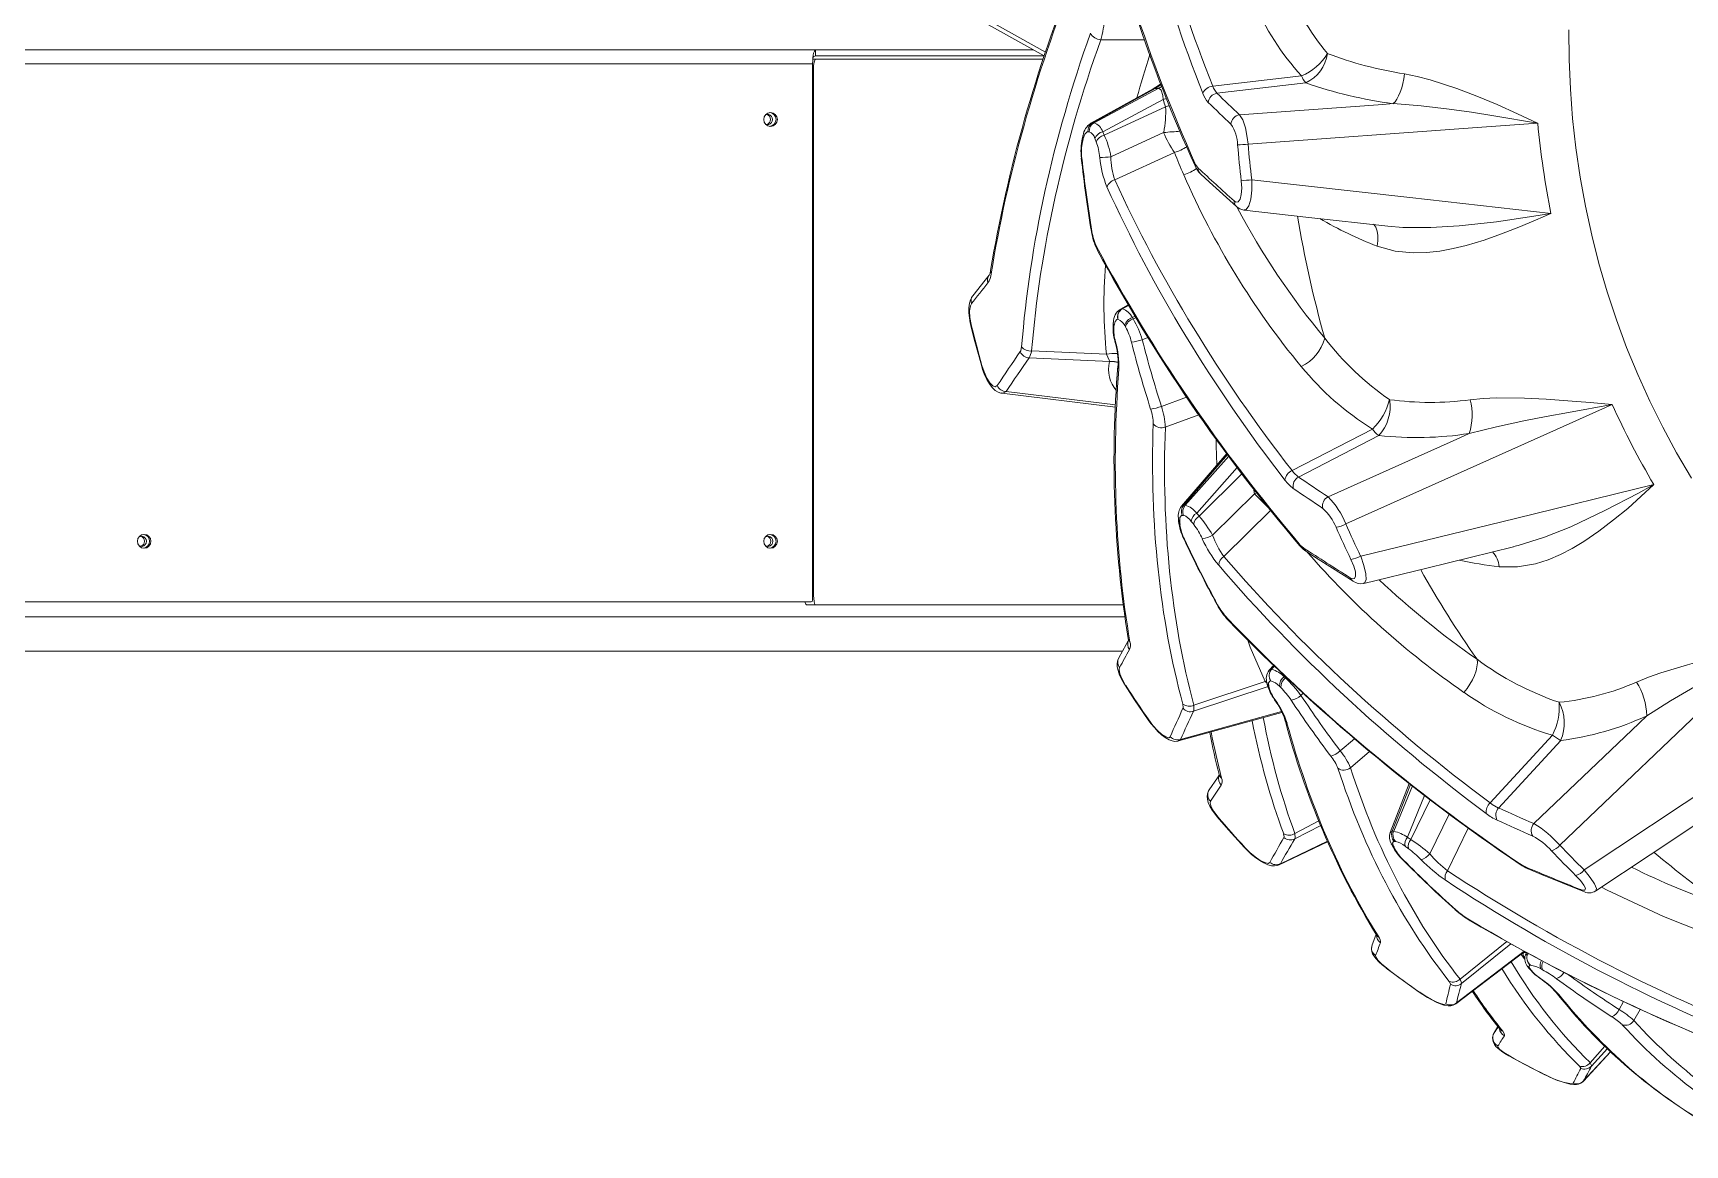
# Model space of a CAD drawing. Header units: millimetres. Extents: x 0 to 197, y 0 to 196.
# Drawn here: x 135.94 to 162.59, y 138.56 to 156.5 of the extents above; entities that cross this region are included whole.
import ezdxf

# ---------------------------------------------------------------- set-up
doc = ezdxf.new("R2010")
doc.units = ezdxf.units.MM

msp = doc.modelspace()

# ---------------------------------------------------------------- linework, layer by layer
at = {"color": 7, "linetype": 'Continuous', "lineweight": 15}
for p, q in [((150.701, 157), (152.257, 156.136)), ((96.267, 156.232), (148.567, 156.232)), ((148.567, 156.232), (148.567, 156.132)), ((148.567, 156.232), (152.078, 156.232)), ((96.13, 156.002), (148.518, 156.002)), ((148.518, 156.002), (148.518, 147.352)), ((148.523, 156.082), (148.566, 156.082)), ((148.536, 147.427), (148.536, 155.932)), ((152.24, 156.082), (148.566, 156.082)), ((148.567, 156.132), (152.258, 156.132)), ((154.974, 155.642), (156.407, 155.809)), ((156.474, 155.696), (155.042, 155.53)), ((154.015, 155.599), (153.008, 155.046)), ((154.045, 155.608), (153.037, 155.054)), ((153.059, 155.054), (154.096, 155.608)), ((154.172, 155.429), (153.2, 154.909)), ((154.096, 155.608), (154.045, 155.608)), ((153.222, 154.856), (154.214, 155.312)), ((152.982, 154.908), (152.96, 154.908)), ((153.037, 155.054), (153.059, 155.054)), ((154.182, 154.896), (153.331, 154.505)), ((154.356, 154.575), (153.394, 154.132)), ((153.611, 152.115), (153.487, 152.047)), ((153.515, 152.054), (153.518, 152.054)), ((153.445, 151.883), (153.442, 151.883)), ((152.053, 151.374), (153.258, 151.322)), ((153.312, 151.204), (152.013, 151.26)), ((153.311, 151.2), (153.312, 151.204)), ((151.574, 150.691), (153.406, 150.468)), ((156.254, 149.443), (157.549, 150.112)), ((157.651, 150.008), (156.358, 149.339)), ((155.2, 149.717), (154.469, 148.868)), ((155.648, 149.069), (154.972, 148.401)), ((154.503, 148.721), (154.481, 148.721)), ((154.506, 148.886), (154.528, 148.886)), ((96.154, 147.327), (148.494, 147.327)), ((148.566, 147.277), (148.419, 147.277)), ((153.526, 147.277), (148.566, 147.277)), ((81.816, 146.532), (153.519, 146.532)), ((154.668, 145.658), (155.818, 146.04)), ((155.953, 146.301), (155.885, 146.222)), ((155.91, 146.05), (155.907, 146.05)), ((155.921, 146.237), (155.924, 146.237)), ((154.423, 145.081), (156.091, 145.543)), ((159.45, 144.082), (160.453, 145.174)), ((160.587, 145.09), (159.585, 144)), ((158.142, 144.397), (157.835, 143.604)), ((156.043, 143.084), (156.826, 143.457)), ((157.871, 143.624), (157.893, 143.624)), ((157.922, 143.46), (157.9, 143.46)), ((158.895, 140.843), (159.996, 141.681)), ((160.032, 141.669), (160.006, 141.669)), ((160.033, 141.669), (160.018, 141.63)), ((160.052, 141.647), (160.055, 141.647)), ((160.102, 141.466), (160.099, 141.466)), ((159.575, 140.474), (159.512, 140.373)), ((160.953, 139.593), (161.393, 140.068))]:
    msp.add_line(p, q, dxfattribs=at)
at = {"color": 8, "linetype": 'Continuous', "lineweight": 15}
for p, q in [((150.8, 157.016), (152.278, 156.195)), ((153.874, 156.391), (153.17, 156.393)), ((148.536, 155.932), (148.518, 155.932)), ((154.172, 155.429), (154.229, 155.446)), ((154.214, 155.312), (154.274, 155.331)), ((153.614, 152.109), (153.515, 152.054)), ((153.518, 152.054), (153.616, 152.106)), ((153.719, 151.934), (153.677, 151.912)), ((153.691, 151.89), (153.734, 151.909)), ((153.926, 151.591), (153.838, 151.551)), ((151.641, 150.718), (153.408, 150.504)), ((154.146, 150.479), (154.55, 150.629)), ((154.749, 150.344), (154.209, 150.143)), ((155.21, 149.703), (154.506, 148.886)), ((154.528, 148.886), (155.232, 149.673)), ((155.37, 149.491), (154.715, 148.758)), ((154.754, 148.71), (155.445, 149.393)), ((155.648, 149.069), (155.682, 149.085)), ((155.909, 148.803), (155.154, 148.057)), ((148.518, 147.427), (148.536, 147.427)), ((75.183, 147.082), (153.558, 147.082)), ((155.818, 146.04), (155.841, 146.052)), ((155.852, 146.013), (155.818, 146.04)), ((155.965, 146.289), (155.921, 146.237)), ((155.924, 146.237), (155.968, 146.287)), ((156.136, 146.129), (156.127, 146.119)), ((156.147, 146.099), (156.157, 146.109)), ((155.866, 145.959), (154.663, 145.56)), ((156.432, 145.851), (156.397, 145.816)), ((154.456, 145.106), (156.084, 145.556)), ((154.456, 145.106), (154.421, 145.085)), ((157.031, 144.922), (157.261, 145.118)), ((157.505, 144.913), (157.195, 144.649)), ((158.163, 144.381), (157.871, 143.624)), ((157.893, 143.624), (158.195, 144.356)), ((158.392, 144.2), (158.116, 143.529)), ((158.169, 143.491), (158.483, 144.132)), ((156.716, 143.72), (156.296, 143.501)), ((156.297, 143.59), (156.686, 143.792)), ((158.789, 143.902), (158.476, 143.263)), ((159.097, 143.676), (158.761, 142.989)), ((156.066, 143.102), (156.824, 143.464)), ((156.066, 143.102), (156.039, 143.088)), ((158.963, 141.239), (159.718, 141.844)), ((159.784, 141.807), (158.986, 141.167)), ((158.906, 140.856), (159.998, 141.688)), ((159.995, 141.68), (160.006, 141.669)), ((160.056, 141.657), (160.052, 141.647)), ((160.055, 141.647), (160.059, 141.655)), ((160.055, 141.647), (160.088, 141.64)), ((158.906, 140.856), (158.891, 140.847)), ((161.529, 140.75), (161.602, 140.877)), ((161.871, 140.75), (161.768, 140.572)), ((160.956, 139.598), (161.393, 140.068)), ((161.061, 139.892), (161.302, 140.158)), ((161.341, 140.119), (161.082, 139.835)), ((160.329, 139.701), (160.32, 139.702)), ((160.956, 139.598), (160.951, 139.595))]:
    msp.add_line(p, q, dxfattribs=at)
at = {"color": 7, "linetype": 'Continuous', "lineweight": 15, "flags": 128}
for points in [[(160.721, 156.551), (160.725, 156.074), (160.744, 155.597), (160.78, 155.121), (160.833, 154.647), (160.902, 154.175), (160.987, 153.707), (161.088, 153.242), (161.205, 152.781), (161.338, 152.325), (161.487, 151.875), (161.651, 151.431), (161.83, 150.993), (162.024, 150.563), (162.234, 150.141), (162.457, 149.727), (162.695, 149.322)], [(148.518, 156.002), (148.521, 156.055), (148.525, 156.102), (148.529, 156.142), (148.534, 156.174), (148.547, 156.211), (148.567, 156.232)], [(148.525, 156.105), (148.538, 156.12), (148.567, 156.132)], [(154.072, 155.639), (154.057, 155.626), (154.015, 155.599)], [(154.073, 155.638), (154.074, 155.64), (154.136, 155.683)], [(154.974, 155.642), (154.988, 155.61), (155.042, 155.53)], [(157.885, 155.362), (157.915, 155.393), (157.945, 155.435), (157.973, 155.487), (157.999, 155.547), (158.022, 155.615), (158.041, 155.688), (158.057, 155.765), (158.068, 155.843)], [(158.068, 155.843), (158.274, 155.802), (158.483, 155.748), (158.91, 155.609), (159.235, 155.483), (159.561, 155.346), (159.889, 155.199), (160.215, 155.049), (160.217, 155.048)], [(154.172, 155.429), (154.168, 155.491), (154.143, 155.579), (154.108, 155.607), (154.096, 155.608)], [(147.73, 155.107), (147.738, 155.15), (147.762, 155.186), (147.798, 155.211), (147.84, 155.219), (147.882, 155.211), (147.917, 155.186), (147.941, 155.15), (147.95, 155.107), (147.941, 155.064), (147.917, 155.027), (147.882, 155.003), (147.84, 154.994), (147.798, 155.003), (147.762, 155.027), (147.738, 155.064), (147.73, 155.107)], [(155.408, 155.181), (157.718, 155.35), (157.885, 155.362)], [(155.408, 155.181), (155.458, 155.099), (155.501, 154.973), (155.532, 154.817), (155.544, 154.708)], [(160.217, 155.048), (160.214, 155.048), (159.507, 155.167), (159.148, 155.224), (158.786, 155.275), (158.337, 155.328), (157.885, 155.362)], [(152.881, 154.85), (152.877, 154.837), (152.868, 154.796)], [(152.96, 154.908), (152.946, 154.905), (152.911, 154.871), (152.886, 154.802)], [(160.217, 155.048), (159.238, 154.977), (155.544, 154.708)], [(154.687, 154.403), (154.698, 154.38), (154.739, 154.323)], [(154.778, 154.23), (154.922, 154.097), (155.358, 153.702)], [(155.319, 153.792), (155.347, 153.775), (155.385, 153.779), (155.415, 153.82), (155.435, 153.897), (155.442, 154.001), (155.434, 154.119)], [(155.603, 154.135), (158.151, 153.847), (160.431, 153.589)], [(155.479, 153.645), (156.526, 153.527), (157.801, 153.385)], [(160.431, 153.589), (160.428, 153.588), (160.18, 153.48), (159.91, 153.367), (159.634, 153.26), (159.351, 153.161), (159.064, 153.075), (158.851, 153.024), (158.639, 152.984), (158.423, 152.959), (158.209, 152.953), (157.915, 152.98), (157.629, 153.061)], [(151.368, 152.597), (151.301, 152.514), (151.102, 152.263)], [(151.39, 152.672), (151.39, 152.67), (151.381, 152.629), (151.373, 152.607), (151.368, 152.597), (151.369, 152.598)], [(151.103, 152.262), (151.087, 152.241), (151.065, 152.197), (151.049, 152.142), (151.04, 152.071), (151.04, 151.99), (151.048, 151.905), (151.063, 151.821), (151.069, 151.799)], [(151.083, 152.135), (151.065, 152.1), (151.052, 152.019), (151.057, 151.915), (151.078, 151.797)], [(151.068, 151.799), (151.137, 151.524), (151.241, 151.141)], [(153.37, 151.834), (153.369, 151.829), (153.367, 151.811)], [(153.442, 151.883), (153.428, 151.881), (153.398, 151.848), (153.382, 151.782)], [(151.869, 151.361), (151.877, 151.376), (151.891, 151.442)], [(152.053, 151.374), (152.026, 151.281), (152.013, 151.26)], [(151.241, 151.141), (151.262, 151.071), (151.294, 150.988), (151.33, 150.911), (151.371, 150.842), (151.418, 150.781), (151.465, 150.737), (151.511, 150.709), (151.558, 150.693), (151.574, 150.692)], [(151.25, 151.138), (151.285, 151.034), (151.329, 150.935), (151.376, 150.859), (151.424, 150.81), (151.466, 150.793), (151.498, 150.814)], [(153.312, 151.204), (153.305, 151.222), (153.258, 151.322)], [(159.126, 150.586), (159.335, 150.605), (159.551, 150.615), (160.002, 150.611), (160.351, 150.594), (160.703, 150.569), (161.061, 150.54), (161.416, 150.51), (161.419, 150.509)], [(161.419, 150.509), (160.518, 150.106), (157.121, 148.582)], [(161.419, 150.509), (161.416, 150.509), (160.711, 150.38), (160.353, 150.314), (159.994, 150.245), (159.552, 150.151), (159.112, 150.041)], [(156.834, 149.019), (158.958, 149.972), (159.112, 150.041)], [(156.254, 149.443), (156.278, 149.413), (156.358, 149.339)], [(157.361, 148.065), (159.857, 148.672), (162.088, 149.216)], [(162.088, 149.216), (162.086, 149.214), (161.887, 149.029), (161.668, 148.834), (161.441, 148.646), (161.204, 148.464), (160.959, 148.298), (160.774, 148.187), (160.583, 148.089), (160.386, 148.006), (160.183, 147.941), (159.893, 147.889), (159.594, 147.892)], [(154.481, 148.721), (154.468, 148.718), (154.445, 148.687), (154.441, 148.624)], [(154.419, 148.675), (154.42, 148.663), (154.423, 148.626)], [(137.626, 148.302), (137.634, 148.345), (137.658, 148.381), (137.693, 148.406), (137.735, 148.414), (137.777, 148.406), (137.813, 148.381), (137.837, 148.345), (137.845, 148.302), (137.837, 148.259), (137.813, 148.222), (137.777, 148.198), (137.735, 148.189), (137.693, 148.198), (137.658, 148.222), (137.634, 148.259), (137.626, 148.302)], [(147.73, 148.302), (147.738, 148.345), (147.762, 148.381), (147.798, 148.406), (147.84, 148.414), (147.882, 148.406), (147.917, 148.381), (147.941, 148.345), (147.95, 148.302), (147.941, 148.259), (147.917, 148.222), (147.882, 148.198), (147.84, 148.189), (147.798, 148.198), (147.762, 148.222), (147.738, 148.259), (147.73, 148.302)], [(156.368, 148.263), (156.387, 148.242), (156.445, 148.191)], [(157.409, 147.623), (158.428, 147.871), (159.826, 148.214)], [(156.49, 148.131), (156.676, 148.012), (157.237, 147.659)], [(157.192, 147.715), (157.225, 147.699), (157.262, 147.703), (157.279, 147.74), (157.275, 147.808), (157.249, 147.902), (157.204, 148.007)], [(148.536, 147.427), (148.538, 147.377), (148.543, 147.333), (148.55, 147.3), (148.559, 147.28), (148.566, 147.277)], [(153.612, 146.696), (153.579, 146.638), (153.457, 146.421)], [(153.611, 146.736), (153.611, 146.735), (153.614, 146.706), (153.614, 146.695), (153.614, 146.696)], [(164.007, 146.682), (163.288, 145.994), (160.573, 143.4)], [(161.809, 146.031), (162.003, 146.108), (162.205, 146.179), (162.634, 146.312), (162.971, 146.405), (163.312, 146.496), (163.659, 146.588), (164.005, 146.681), (164.007, 146.682)], [(164.007, 146.682), (164.005, 146.68), (163.38, 146.32), (163.063, 146.139), (162.747, 145.957), (162.358, 145.727), (161.976, 145.488)], [(153.458, 146.421), (153.453, 146.414), (153.438, 146.371), (153.432, 146.327), (153.434, 146.277), (153.446, 146.217), (153.472, 146.143), (153.504, 146.076), (153.545, 146.004), (153.56, 145.981)], [(159.025, 145.865), (159.077, 145.929), (159.124, 145.997), (159.165, 146.068), (159.198, 146.14), (159.222, 146.211), (159.237, 146.279), (159.243, 146.342), (159.239, 146.399)], [(153.471, 146.266), (153.464, 146.236), (153.476, 146.166), (153.512, 146.077), (153.569, 145.977)], [(155.907, 146.05), (155.894, 146.048), (155.874, 146.021), (155.879, 145.964)], [(153.56, 145.981), (153.713, 145.747), (153.934, 145.424)], [(155.849, 146.013), (155.851, 146.008), (155.854, 145.994)], [(154.494, 145.608), (154.498, 145.62), (154.492, 145.675)], [(154.668, 145.658), (154.67, 145.578), (154.663, 145.56)], [(160.964, 143.001), (163.123, 144.431), (165.052, 145.71)], [(153.934, 145.424), (153.977, 145.365), (154.033, 145.297), (154.09, 145.236), (154.149, 145.181), (154.207, 145.136), (154.27, 145.099), (154.319, 145.082), (154.365, 145.075), (154.413, 145.079), (154.421, 145.082)], [(153.943, 145.42), (154.009, 145.333), (154.084, 145.251), (154.155, 145.187), (154.217, 145.146), (154.264, 145.133), (154.29, 145.15)], [(160.156, 143.748), (161.853, 145.37), (161.976, 145.488)], [(155.079, 144.529), (155.049, 144.486), (154.917, 144.293)], [(154.919, 144.292), (154.907, 144.276), (154.89, 144.231), (154.884, 144.186), (154.888, 144.14), (154.901, 144.09), (154.928, 144.028), (154.964, 143.965), (155.011, 143.899), (155.047, 143.856)], [(154.938, 144.108), (154.932, 144.082), (154.947, 144.02), (154.991, 143.941), (155.059, 143.852)], [(159.45, 144.082), (159.483, 144.059), (159.585, 144)], [(161.156, 142.663), (162.032, 143.244), (163.364, 144.13)], [(155.046, 143.856), (155.227, 143.649), (155.484, 143.364)], [(156.122, 143.525), (156.126, 143.535), (156.118, 143.585)], [(156.297, 143.59), (156.302, 143.517), (156.296, 143.501)], [(157.853, 143.425), (157.858, 143.416), (157.872, 143.387)], [(157.9, 143.46), (157.888, 143.458), (157.874, 143.434), (157.889, 143.384)], [(155.485, 143.364), (155.536, 143.312), (155.601, 143.252), (155.667, 143.198), (155.733, 143.152), (155.797, 143.114), (155.863, 143.084), (155.922, 143.069), (155.97, 143.066), (156.017, 143.074), (156.041, 143.084)], [(155.497, 143.36), (155.574, 143.283), (155.66, 143.211), (155.741, 143.155), (155.813, 143.119), (155.867, 143.107), (155.896, 143.122)], [(159.922, 143.104), (159.947, 143.088), (160.02, 143.049)], [(160.06, 143.019), (160.28, 142.928), (160.944, 142.658)], [(160.906, 142.686), (160.944, 142.674), (160.979, 142.677), (160.986, 142.705), (160.962, 142.756), (160.908, 142.828), (160.833, 142.908)], [(157.61, 141.959), (157.606, 141.949), (157.546, 141.793)], [(157.54, 141.772), (157.538, 141.767), (157.535, 141.725), (157.541, 141.686), (157.554, 141.65), (157.574, 141.613), (157.608, 141.567), (157.655, 141.518), (157.707, 141.47), (157.77, 141.42), (157.774, 141.417)], [(157.602, 141.619), (157.604, 141.598), (157.635, 141.548), (157.697, 141.485), (157.782, 141.414)], [(159.946, 141.647), (159.951, 141.639), (159.966, 141.614)], [(159.966, 141.614), (160.001, 141.567), (160.008, 141.559)], [(160.006, 141.669), (159.992, 141.667), (159.975, 141.647), (159.991, 141.605)], [(157.773, 141.417), (157.993, 141.253), (158.304, 141.03)], [(160.057, 141.437), (160.06, 141.434), (160.067, 141.424)], [(160.099, 141.466), (160.087, 141.465), (160.075, 141.445), (160.095, 141.405)], [(158.304, 141.03), (158.363, 140.99), (158.436, 140.945), (158.508, 140.904), (158.577, 140.87), (158.642, 140.842), (158.703, 140.821), (158.771, 140.809), (158.814, 140.81), (158.855, 140.821), (158.893, 140.842)], [(158.313, 141.027), (158.403, 140.968), (158.501, 140.911), (158.589, 140.869), (158.662, 140.841), (158.714, 140.832), (158.734, 140.843)], [(158.811, 141.156), (158.811, 141.165), (158.789, 141.203)], [(158.963, 141.239), (158.988, 141.18), (158.986, 141.167)], [(159.504, 140.356), (159.497, 140.342), (159.487, 140.296), (159.49, 140.254), (159.501, 140.217), (159.519, 140.185), (159.542, 140.155), (159.578, 140.119), (159.63, 140.079), (159.687, 140.041), (159.752, 140.003)], [(159.604, 140.436), (159.605, 140.436), (159.61, 140.429), (159.609, 140.43)], [(159.653, 140.4), (159.676, 140.365), (159.683, 140.338), (159.679, 140.327)], [(159.574, 140.161), (159.574, 140.144), (159.606, 140.105), (159.671, 140.056), (159.762, 140)], [(159.752, 140.002), (159.987, 139.875), (160.319, 139.703)], [(160.32, 139.703), (160.383, 139.672), (160.461, 139.638), (160.538, 139.607), (160.611, 139.582), (160.679, 139.562), (160.74, 139.547), (160.801, 139.539), (160.84, 139.54), (160.876, 139.547), (160.913, 139.562), (160.949, 139.589), (160.952, 139.594)], [(160.329, 139.701), (160.425, 139.655), (160.531, 139.612), (160.626, 139.58), (160.707, 139.559), (160.764, 139.552), (160.789, 139.56)], [(160.911, 139.8), (160.912, 139.806), (160.891, 139.836)], [(161.061, 139.892), (161.085, 139.845), (161.082, 139.835)]]:
    msp.add_lwpolyline(points, dxfattribs=at)
at = {"color": 8, "linetype": 'Continuous', "lineweight": 15, "flags": 128}
for points in [[(154.045, 155.608), (154.024, 155.604), (154.016, 155.597)], [(153.01, 155.043), (153.016, 155.05), (153.037, 155.054)], [(152.863, 154.483), (152.856, 154.483), (152.855, 154.483)], [(155.603, 154.135), (155.603, 153.969), (155.587, 153.822), (155.556, 153.714), (155.515, 153.655), (155.48, 153.65)], [(157.801, 153.387), (158.042, 153.366), (158.492, 153.362), (158.948, 153.39), (159.552, 153.458), (160.155, 153.546), (160.39, 153.583), (160.424, 153.588), (160.428, 153.589), (160.431, 153.589)], [(153.026, 153.299), (153.019, 153.299), (153.017, 153.299)], [(157.629, 153.061), (157.639, 153.15), (157.637, 153.233), (157.625, 153.306), (157.603, 153.367), (157.571, 153.413), (157.566, 153.418)], [(153.489, 152.044), (153.495, 152.05), (153.515, 152.054)], [(151.078, 151.797), (151.071, 151.798), (151.068, 151.799)], [(153.397, 151.524), (153.399, 151.523), (153.406, 151.522)], [(151.25, 151.138), (151.243, 151.139), (151.241, 151.14)], [(153.311, 151.2), (153.389, 151.197), (153.448, 151.186)], [(153.312, 151.204), (153.39, 151.2), (153.448, 151.19)], [(151.641, 150.718), (151.587, 150.69), (151.574, 150.695)], [(155.648, 149.069), (155.639, 149.126), (155.635, 149.145)], [(159.826, 148.216), (159.9, 148.233), (160.328, 148.368), (160.751, 148.538), (161.301, 148.797), (161.843, 149.081), (162.052, 149.196), (162.082, 149.213), (162.086, 149.215), (162.088, 149.216)], [(154.473, 148.863), (154.487, 148.882), (154.506, 148.886)], [(154.519, 148.335), (154.512, 148.336), (154.51, 148.337)], [(157.361, 148.065), (157.414, 147.913), (157.444, 147.779), (157.447, 147.682), (157.424, 147.63), (157.408, 147.629)], [(155.053, 147.278), (155.046, 147.279), (155.043, 147.281)], [(155.211, 147.057), (155.217, 147.039), (155.225, 147.029)], [(155.818, 146.04), (155.577, 146.597), (155.539, 146.71)], [(155.89, 146.217), (155.902, 146.234), (155.921, 146.237)], [(153.569, 145.977), (153.562, 145.978), (153.56, 145.98)], [(155.972, 145.747), (155.975, 145.745), (155.982, 145.743)], [(153.943, 145.42), (153.936, 145.422), (153.934, 145.424)], [(155.059, 143.852), (155.05, 143.853), (155.046, 143.856)], [(157.841, 143.602), (157.853, 143.621), (157.871, 143.624)], [(155.497, 143.36), (155.488, 143.361), (155.485, 143.364)], [(158.052, 143.16), (158.044, 143.161), (158.043, 143.163)], [(159.922, 143.104), (159.93, 143.093), (159.935, 143.088)], [(160.964, 143.001), (161.063, 142.881), (161.132, 142.776), (161.164, 142.702), (161.156, 142.664), (161.155, 142.664)], [(163.179, 141.881), (162.246, 142.248), (161.337, 142.674), (161.247, 142.724)], [(158.894, 142.358), (158.886, 142.359), (158.885, 142.36)], [(159.116, 142.194), (159.126, 142.182), (159.129, 142.18)], [(160.024, 141.628), (160.034, 141.644), (160.052, 141.647)], [(157.782, 141.414), (157.774, 141.416), (157.773, 141.417)], [(160.252, 141.253), (160.253, 141.253), (160.261, 141.25)], [(158.313, 141.027), (158.305, 141.029), (158.304, 141.03)], [(159.762, 140), (159.753, 140.002), (159.752, 140.002)]]:
    msp.add_lwpolyline(points, dxfattribs=at)
at = {"color": 7, "linetype": 'Continuous', "lineweight": 15}
for centre, radius, start, end in [((175.997, 164.113), 23.434, 191.6318, 204.6002), ((174.13, 148.832), 23.062, 157.9874, 170.4159), ((160.163, 158.916), 4.323, 201.3563, 219.405), ((159.675, 158.779), 4.416, 203.5749, 222.2732), ((152.027, 156.739), 1.194, 343.1247, 0.5223), ((153.172, 156.58), 0.187, 204.8223, 269.3849), ((156.077, 156.607), 0.864, 292.5175, 329.7129), ((156.221, 156.248), 0.607, 294.6579, 352.7939), ((159.005, 161.916), 6.145, 249.1972, 261.2327), ((148.777, 155.963), 0.243, 150.5941, 187.2813), ((154.986, 155.455), 0.188, 93.7336, 156.97), ((156.758, 155.939), 0.374, 200.3194, 220.505), ((158.859, 162.617), 7.321, 250.9814, 262.3496), ((155.228, 155.677), 0.441, 199.6948, 222.2118), ((155.065, 155.367), 0.164, 98.0805, 175.2355), ((147.791, 155.107), 0.082, 246.2643, 113.7357), ((147.757, 155.107), 0.0828, 282.7425, 77.2575), ((147.816, 155.107), 0.113, 276.7734, 83.2266), ((152.594, 155.225), 1.622, 348.3169, 3.0838), ((155.431, 155.019), 0.164, 98.261, 176.2133), ((153.16, 154.809), 0.281, 122.6807, 171.7757), ((153.111, 154.922), 0.152, 119.4933, 185.1138), ((153.133, 154.922), 0.152, 119.4933, 185.1138), ((152.92, 154.763), 0.157, 14.1445, 66.9022), ((152.965, 154.821), 0.251, 20.5785, 68.0537), ((153.241, 154.732), 0.182, 103.1968, 157.4577), ((153.264, 154.678), 0.182, 103.2949, 157.6071), ((151.874, 154.244), 1.481, 10.1499, 24.4145), ((155.924, 155.627), 1.889, 202.7575, 213.8561), ((154.763, 154.683), 0.612, 1.2712, 34.4861), ((174.536, 156.398), 14.382, 185.3863, 191.2618), ((153.766, 154.601), 0.918, 167.7553, 187.3976), ((153.635, 154.588), 0.779, 168.12, 187.7103), ((152.164, 154.404), 0.992, 5.0009, 20.2314), ((155.281, 157.275), 2.58, 272.0902, 275.852), ((174.85, 156.401), 19.549, 185.0014, 186.7023), ((174.885, 156.401), 19.415, 185.0014, 186.7023), ((172.902, 156.625), 20.162, 186.0978, 189.4928), ((153.073, 156.7), 2.21, 272.0624, 276.7058), ((154.716, 154.623), 1.569, 184.8242, 202.658), ((154.471, 154.507), 1.14, 180.0988, 199.1637), ((154.989, 154.47), 0.319, 200.5061, 228.6073), ((153.44, 153.954), 0.184, 104.6096, 159.6084), ((166.461, 159.412), 13.036, 203.4928, 219.4979), ((155.34, 156.043), 1.926, 272.8006, 277.8396), ((155.5, 153.843), 0.199, 224.8989, 263.4412), ((153.961, 153.441), 0.954, 188.5267, 207.2252), ((153.899, 153.437), 0.885, 189.0044, 206.1901), ((153.171, 153.034), 0.0666, 169.1237, 207.4169), ((176.893, 165.787), 27, 208.2597, 220.5573), ((151.093, 152.646), 0.308, 325.5641, 354.6099), ((153.605, 151.843), 0.234, 119.734, 182.3388), ((153.59, 151.921), 0.153, 119.6985, 194.1041), ((153.594, 151.921), 0.153, 119.6985, 194.1041), ((153.413, 151.775), 0.298, 27.4753, 69.407), ((153.737, 151.731), 0.191, 108.3223, 164.7275), ((169.876, 156.362), 19.344, 193.6499, 195.6681), ((154.134, 151.742), 0.768, 174.8592, 196.4296), ((154.047, 151.711), 0.669, 175.9314, 196.4573), ((153.377, 151.702), 0.194, 24.2031, 69.4096), ((153.751, 151.709), 0.191, 108.3642, 164.7881), ((152.688, 151.275), 1.004, 13.9121, 28.8516), ((152.367, 151.115), 1.533, 16.4903, 30.3246), ((152.03, 151.547), 0.175, 217.287, 277.7401), ((152.27, 151.184), 1.177, 357.6037, 16.8187), ((152.04, 151.129), 1.421, 357.9706, 16.0545), ((153.586, 152.357), 0.844, 275.1696, 287.335), ((156.09, 151.764), 0.715, 295.8811, 345.0243), ((160.477, 154.426), 4.665, 217.6023, 235.3581), ((152.018, 151.421), 0.161, 202.0602, 268.3528), ((171.512, 149.609), 18.131, 175.1784, 189.1197), ((160.083, 154.149), 4.766, 219.4475, 237.8825), ((151.645, 150.878), 0.161, 203.7314, 268.6339), ((156.882, 150.818), 0.971, 313.3964, 346.2821), ((157.163, 150.47), 0.672, 316.5443, 10.0969), ((158.482, 155.477), 4.934, 262.3453, 277.4941), ((158.189, 150.337), 0.97, 342.252, 14.8995), ((153.882, 151.158), 0.728, 277.1527, 291.2207), ((153.308, 150.195), 0.707, 0.1383, 19.8231), ((153.152, 150.117), 1.057, 1.4201, 20.0136), ((174.044, 156.227), 13.859, 204.3636, 210.3858), ((154.15, 150.309), 0.176, 219.4979, 289.5794), ((158.018, 150.468), 0.589, 217.1893, 231.4786), ((158.251, 155.72), 5.744, 264.0062, 278.6215), ((156.33, 149.264), 0.194, 113.0987, 172.2105), ((156.666, 149.681), 0.658, 216.4824, 233.2868), ((156.436, 149.191), 0.167, 117.8059, 192.743), ((156.913, 148.872), 0.168, 117.9838, 193.7251), ((155.93, 148.113), 1.28, 21.5014, 45.0587), ((154.667, 148.714), 0.25, 142.4444, 189.0432), ((154.626, 148.783), 0.157, 139.3067, 203.4175), ((154.648, 148.783), 0.157, 139.3067, 203.4175), ((154.426, 148.493), 0.241, 33.0147, 71.2567), ((154.41, 148.512), 0.392, 38.9017, 72.3458), ((154.811, 148.601), 0.184, 121.4702, 172.8768), ((154.85, 148.552), 0.184, 121.5704, 173.038), ((153.362, 147.491), 1.849, 29.4778, 41.2004), ((156.222, 148.235), 0.797, 21.6156, 48.5072), ((154.514, 148.634), 0.0908, 185.2038, 220.9571), ((155.271, 148.72), 0.852, 186.3577, 206.7138), ((155.154, 148.662), 0.715, 187.0234, 207.2638), ((153.722, 147.854), 1.189, 24.2379, 37.3149), ((156.87, 149.059), 0.539, 279.9806, 297.8191), ((174.256, 156.219), 18.926, 203.9756, 205.7136), ((174.295, 156.22), 18.796, 203.9756, 205.7136), ((137.692, 148.302), 0.0819, 238.1272, 121.8728), ((137.658, 148.302), 0.0828, 282.7425, 77.2575), ((137.711, 148.302), 0.113, 276.7734, 83.2266), ((147.797, 148.302), 0.0819, 238.1272, 121.8728), ((147.762, 148.302), 0.0828, 282.7425, 77.2575), ((147.816, 148.302), 0.113, 276.7734, 83.2266), ((172.167, 156.588), 19.489, 205.0463, 208.5264), ((154.711, 148.872), 0.538, 280.1615, 299.0482), ((156.508, 149.106), 1.866, 204.1678, 219.5855), ((156.21, 148.835), 1.311, 199.3199, 216.393), ((156.719, 148.492), 0.427, 217.5369, 237.6824), ((155.255, 147.902), 0.185, 122.9101, 175.1975), ((157.111, 148.501), 0.502, 280.6978, 299.7994), ((157.36, 147.826), 0.208, 233.7481, 283.5292), ((148.462, 147.325), 0.0647, 178.3177, 228.0339), ((148.494, 147.351), 0.0247, 270.6987, 0.6821), ((156.054, 147.817), 1.144, 207.9703, 223.527), ((156.001, 147.789), 1.077, 208.3195, 222.8336), ((176.215, 167.337), 29.206, 224.0532, 236.1238), ((153.454, 146.63), 0.192, 337.326, 15.6869), ((162.112, 150.272), 4.823, 233.4317, 251.2555), ((156.061, 146.086), 0.223, 142.7826, 199.0452), ((156.04, 146.135), 0.157, 139.3049, 212.4123), ((156.043, 146.135), 0.157, 139.3049, 212.4123), ((155.828, 145.762), 0.3, 42.2363, 74.085), ((155.794, 145.782), 0.473, 45.3141, 74.0569), ((156.24, 145.966), 0.19, 126.6814, 180.6623), ((156.261, 145.947), 0.19, 126.7232, 180.728), ((154.779, 144.64), 2, 36.0302, 46.8597), ((169.065, 155.983), 18.445, 212.8501, 214.9333), ((156.556, 146.179), 0.726, 194.7669, 216.5032), ((156.489, 146.116), 0.629, 195.8208, 216.312), ((155.184, 145.042), 1.265, 33.3965, 45.5051), ((156.151, 146.113), 0.385, 283.3501, 309.6283), ((161.856, 149.895), 4.924, 234.9067, 253.449), ((160.173, 149.751), 4.064, 275.5024, 293.7466), ((160.956, 145.472), 1.02, 0.9011, 33.2423), ((154.593, 145.805), 0.164, 231.8448, 297.1534), ((154.614, 145.707), 0.155, 219.7533, 288.6463), ((155.029, 145.055), 1.169, 18.2922, 36.2781), ((154.859, 144.937), 1.383, 18.2796, 35.6811), ((159.543, 145.639), 1.022, 332.9748, 3.7451), ((159.941, 145.373), 0.705, 336.3603, 28.1626), ((168.61, 148.674), 12.887, 194.6188, 211.4102), ((160.016, 149.714), 4.659, 277.0393, 294.8838), ((154.406, 145.253), 0.155, 221.4505, 288.8606), ((165.777, 147.298), 11.049, 190.8415, 194.4523), ((161.054, 145.982), 1.007, 233.3559, 242.3524), ((156.785, 145.182), 0.358, 285.3561, 313.4901), ((156.347, 144.396), 0.691, 20.8152, 39.6313), ((156.224, 144.25), 1.05, 22.2959, 39.7687), ((154.977, 144.512), 0.104, 4.2533, 16.254), ((154.99, 144.429), 0.137, 333.4556, 22.0779), ((157.089, 144.776), 0.165, 234.2648, 309.8762), ((159.576, 143.939), 0.191, 131.3832, 188.86), ((160.005, 144.718), 1.017, 232.5951, 244.2638), ((159.704, 143.887), 0.164, 136.3577, 211.2503), ((168.596, 155.467), 17.837, 220.632, 222.748), ((160.275, 143.635), 0.164, 136.5148, 212.2709), ((159.139, 142.106), 1.932, 42.0598, 58.2247), ((156.204, 143.724), 0.163, 238.3998, 304.9963), ((156.226, 143.637), 0.152, 227.2982, 297.316), ((158.037, 143.534), 0.213, 161.2518, 210.6178), ((158.016, 143.566), 0.157, 158.0958, 222.2749), ((158.626, 143.783), 0.851, 207.6779, 226.7521), ((158.038, 143.566), 0.157, 158.0958, 222.2749), ((157.75, 142.978), 0.662, 56.4092, 77.5104), ((157.833, 143.086), 0.385, 50.8794, 76.529), ((158.247, 143.415), 0.174, 138.8516, 189.994), ((158.301, 143.377), 0.174, 138.95, 190.1752), ((156.699, 141.189), 2.731, 49.4094, 57.4442), ((159.593, 142.543), 1.142, 42.2146, 61.5982), ((160.348, 143.591), 0.295, 287.9768, 319.712), ((173.411, 155.603), 17.712, 223.5471, 225.3553), ((155.996, 143.237), 0.152, 229.0119, 297.4995), ((158.552, 143.698), 0.734, 208.6016, 227.082), ((171.089, 156.009), 18.309, 224.557, 228.1969), ((157.176, 142.045), 1.613, 44.0233, 53.7947), ((158.24, 143.453), 0.303, 288.4178, 321.257), ((160.094, 144.865), 2.445, 224.0418, 235.9591), ((159.739, 144.286), 1.625, 219.0168, 232.994), ((173.366, 155.597), 17.835, 223.5471, 225.3553), ((158.895, 142.877), 0.174, 140.26, 192.6056), ((160.29, 143.578), 0.605, 234.1107, 247.622), ((160.742, 143.177), 0.283, 288.7063, 321.6905), ((161.044, 142.832), 0.201, 240.0152, 303.1904), ((159.907, 143.493), 1.526, 227.9563, 239.3538), ((159.877, 143.457), 1.474, 228.1784, 238.9317), ((174.499, 168.306), 30.311, 239.532, 251.596), ((157.51, 141.89), 0.122, 24.3636, 33.6941), ((157.569, 141.843), 0.112, 352.0677, 42.3939), ((160.207, 141.568), 0.199, 162.2366, 221.1308), ((160.196, 141.588), 0.156, 157.8891, 231.5147), ((160.199, 141.588), 0.156, 157.8891, 231.5147), ((168.25, 155.203), 17.312, 232.7932, 234.9664), ((160.733, 141.955), 0.85, 218.6212, 235.594), ((160.01, 140.967), 0.508, 59.6227, 79.4863), ((160.646, 141.831), 0.697, 219.1126, 236.3908), ((159.424, 140.033), 1.475, 42.3249, 55.8614), ((159.321, 139.879), 1.662, 42.0695, 55.5792), ((159.394, 139.721), 1.896, 53.5578, 61.7065), ((158.851, 141.345), 0.154, 246.5556, 316.4703), ((158.891, 141.285), 0.152, 237.9988, 308.8514), ((165.729, 145.364), 7.861, 213.3253, 218.8209), ((167.347, 146.393), 8.688, 218.1635, 239.386), ((158.811, 140.974), 0.152, 239.7111, 308.9786), ((161.317, 140.846), 0.232, 293.7741, 335.6954), ((160.839, 139.574), 1.363, 47.0576, 59.6173), ((160.981, 139.902), 0.849, 45.2843, 59.5811), ((161.633, 140.651), 0.156, 249.3276, 329.8471), ((159.639, 140.295), 0.149, 148.4759, 244.0678), ((167.725, 154.377), 16.435, 241.0195, 243.2542), ((160.937, 139.982), 0.153, 252.793, 324.1559), ((160.972, 139.936), 0.149, 245.7656, 317.4999), ((160.846, 139.698), 0.149, 247.4899, 317.574)]:
    msp.add_arc(centre, radius, start, end, dxfattribs=at)
at = {"color": 8, "linetype": 'Continuous', "lineweight": 15}
for centre, radius, start, end in [((153.821, 156.021), 0.47, 298.4929, 312.907), ((153.874, 156.017), 0.466, 298.4619, 306.8279), ((152.954, 154.834), 0.0753, 168.1328, 205.145), ((155.458, 140.61), 14.343, 94.0338, 95.1011), ((152.941, 154.78), 0.0754, 167.7271, 205.2687), ((154.131, 155.33), 0.788, 286.5769, 302.6554), ((154.271, 154.97), 0.79, 287.2836, 304.1566), ((154.754, 154.385), 0.0697, 165.2911, 203.4799), ((154.862, 154.319), 0.123, 178.0631, 226.7947), ((155.44, 153.791), 0.121, 179.6089, 227.5005), ((166.262, 159.467), 12.333, 207.935, 219.76), ((173.725, 156.381), 17.611, 189.2639, 195.8217), ((160.127, 159.439), 6.85, 239.9978, 248.6102), ((161.119, 152.11), 7.9, 175.303, 185.7263), ((151.473, 152.516), 0.133, 141.1631, 199.3052), ((151.475, 152.659), 0.086, 171.3355, 209.3156), ((151.208, 152.181), 0.134, 142.5609, 200.2822), ((153.452, 151.804), 0.0848, 175.5727, 212.3248), ((153.454, 151.827), 0.0847, 175.4299, 212.2738), ((153.374, 150.659), 0.673, 84.7377, 99.8774), ((153.826, 151.072), 0.531, 166.0187, 220.0235), ((153.535, 151.128), 0.0892, 176.1759, 213.433), ((157.828, 151.071), 2.96, 222.5537, 228.462), ((154.51, 148.683), 0.0906, 185.2095, 220.845), ((156.421, 148.266), 0.0531, 183.3927, 219.8472), ((156.551, 148.224), 0.111, 197.6862, 236.8547), ((166.747, 157.03), 13.575, 220.9993, 235.3305), ((160.152, 153.205), 5.342, 257.0131, 264.0043), ((159.165, 147.849), 0.431, 5.7583, 41.347), ((157.296, 147.751), 0.11, 199.3415, 237.6198), ((166.987, 157.55), 13.579, 226.6032, 235.2064), ((173.002, 156.069), 16.821, 209.2707, 215.0905), ((153.744, 146.641), 0.142, 150.2375, 217.2695), ((153.711, 146.753), 0.102, 189.906, 224.9082), ((153.582, 146.354), 0.142, 151.5146, 218.2356), ((155.946, 146.038), 0.1, 194.4123, 227.6029), ((155.951, 146.018), 0.1, 194.104, 227.6601), ((156.24, 145.449), 0.104, 194.6663, 228.8955), ((155.216, 144.471), 0.147, 159.4079, 225.0778), ((155.185, 144.569), 0.111, 194.6493, 232.5877), ((155.038, 144.213), 0.145, 146.5841, 226.5195), ((157.948, 143.471), 0.105, 206.1742, 235.7594), ((157.966, 143.434), 0.105, 206.1326, 235.8758), ((172.234, 155.37), 15.777, 230.007, 235.1313), ((160.099, 143.112), 0.101, 218.8116, 247.2546), ((167.341, 154.415), 12.68, 243.7345, 251.005), ((160.981, 142.751), 0.0996, 220.616, 247.943), ((157.683, 141.741), 0.147, 159.422, 236.2974), ((157.708, 142.018), 0.114, 212.091, 240.2845), ((157.765, 141.949), 0.149, 182.1945, 234.9792), ((160.043, 141.708), 0.115, 212.2426, 242.9655), ((160.063, 141.676), 0.115, 212.3439, 243.0778), ((160.402, 141.461), 0.146, 147.9528, 202.4878), ((160.428, 141.447), 0.146, 147.995, 202.5678), ((160.147, 141.505), 0.112, 216.8414, 242.7697), ((160.157, 141.491), 0.112, 216.979, 242.8233), ((160.434, 141.467), 0.236, 291.4718, 330.0032), ((160.605, 141.097), 0.116, 218.1359, 244.2224), ((159.748, 140.461), 0.151, 188.1017, 242.7046), ((159.7, 140.513), 0.123, 218.8452, 247.4211)]:
    msp.add_arc(centre, radius, start, end, dxfattribs=at)
at = {"color": 7, "linetype": 'Continuous', "lineweight": 15}
for centre, major_axis, ratio, start_param, end_param in [((172.824, 156.51), (16.515, -14.07), 0.705227, 3.801751, 4.068466), ((172.804, 156.404), (16.605, -14.186), 0.707156, 3.80178, 4.068495), ((170.638, 156.404), (-14.451, 15.519), 0.685927, 0.836627, 1.111243), ((168.672, 156.404), (13.815, 15.841), 0.67965, 2.050146, 2.312961), ((170.839, 156.404), (16.004, 14.6), 0.701256, 2.220887, 2.49901), ((170.865, 156.296), (15.919, 14.481), 0.699297, 2.220883, 2.499007), ((173.31, 156.088), (18.401, -11.029), 0.732438, 3.86531, 3.872012), ((173.473, 156.404), (25.834, -15.218), 0.401411, 4.169788, 4.188896), ((173.472, 156.544), (25.747, -15.106), 0.39876, 4.171023, 4.190131), ((172.931, 156.498), (19.299, -11.567), 0.732438, 3.914516, 3.917466), ((167.505, 156.404), (10.503, 17.113), 0.647698, 2.036258, 2.039194), ((172.945, 156.404), (19.407, -11.665), 0.734255, 3.914681, 3.917631), ((173.169, 156.088), (18.401, -11.029), 0.732438, 3.914442, 3.935152), ((169.556, 156.404), (-1.214, 18.382), 0.911922, 1.615137, 1.680066), ((168.867, 156.404), (23.539, -16.278), 0.365775, 4.339097, 4.368163), ((172.79, 156.498), (19.299, -11.567), 0.732438, 3.957309, 4.224023), ((172.804, 156.404), (19.407, -11.665), 0.734255, 3.957473, 4.224188), ((170.638, 156.404), (17.503, -13.494), 0.71594, 4.147251, 4.421866), ((169.85, 156.404), (22.638, 16.613), 0.350913, 2.232014, 2.250757), ((171.869, 156.497), (19.125, -11.562), 0.73935, 4.080722, 4.082005), ((168.567, 156.404), (10.37, 17.112), 0.656089, 2.202934, 2.204226), ((171.882, 156.404), (19.232, -11.66), 0.741135, 4.080925, 4.082208), ((170.893, 156.404), (3.064, 18.176), 0.965677, 2.000798, 2.062232), ((170.933, 156.399), (3.081, 18.021), 0.965861, 2.003099, 2.064533), ((174.455, 156.404), (24.994, 15.643), 0.388728, 2.40395, 2.43499), ((174.464, 156.262), (24.912, 15.529), 0.38601, 2.402626, 2.433665), ((168.672, 156.404), (10.503, 17.113), 0.647698, 2.242531, 2.505346), ((170.839, 156.404), (12.82, 16.29), 0.669881, 2.399733, 2.677857), ((170.901, 156.299), (12.752, 16.159), 0.667734, 2.399568, 2.677692), ((173.428, 156.53), (29.548, -12.464), 0.451849, 4.297276, 4.316384), ((173.473, 156.404), (29.656, -12.555), 0.454257, 4.296439, 4.315547), ((172.903, 156.475), (21.558, -8.342), 0.753714, 4.052081, 4.055031), ((167.505, 156.404), (7.09, 17.885), 0.61841, 2.247373, 2.250309), ((172.945, 156.404), (21.682, -8.414), 0.755472, 4.052298, 4.055248), ((169.556, 156.404), (-2.274, 18.297), 0.91578, 1.911006, 1.975935), ((168.867, 156.404), (27.727, -14.069), 0.428531, 4.473361, 4.502427), ((172.804, 156.404), (21.682, -8.414), 0.755472, 4.09509, 4.361805), ((172.763, 156.475), (21.558, -8.342), 0.753714, 4.094873, 4.361588), ((170.638, 156.404), (20.167, -10.749), 0.741437, 4.297235, 4.571851), ((169.85, 156.404), (17.815, 17.812), 0.26225, 2.391552, 2.410295), ((171.842, 156.473), (21.373, -8.337), 0.760372, 4.218383, 4.219666), ((168.567, 156.404), (6.994, 17.884), 0.627768, 2.4143, 2.415592), ((171.882, 156.404), (21.496, -8.41), 0.762101, 4.218631, 4.219915), ((170.935, 156.395), (4.496, 17.75), 0.957376, 2.426428, 2.487862), ((174.455, 156.404), (20.421, 17.277), 0.31207, 2.550607, 2.581647), ((174.51, 156.268), (20.362, 17.148), 0.308877, 2.548779, 2.579819), ((170.893, 156.404), (4.485, 17.908), 0.95729, 2.423805, 2.485239), ((168.672, 156.404), (7.09, 17.885), 0.61841, 2.453646, 2.716461), ((170.839, 156.404), (9.468, 17.395), 0.638254, 2.597985, 2.876109), ((170.933, 156.315), (9.419, 17.255), 0.635865, 2.597711, 2.875835), ((169.767, 156.404), (17.227, 18.247), 0.144102, 2.418342, 2.437085), ((173.391, 156.5), (32.507, -9.038), 0.488279, 4.412919, 4.432027), ((173.473, 156.404), (32.631, -9.104), 0.49055, 4.412401, 4.431509), ((175.021, 156.404), (20.017, 17.933), 0.209101, 2.574618, 2.605658), ((175.096, 156.275), (19.977, 17.797), 0.205746, 2.5723, 2.60334), ((167.505, 156.404), (3.641, 18.286), 0.596998, 2.474353, 2.47729), ((172.945, 156.404), (23.208, -4.522), 0.769194, 4.174934, 4.177885), ((172.885, 156.442), (23.071, -4.483), 0.767461, 4.174778, 4.177729), ((169.556, 156.404), (-3.246, 18.17), 0.921828, 2.210199, 2.275128), ((172.745, 156.442), (23.071, -4.483), 0.767461, 4.217571, 4.484285), ((168.867, 156.404), (31.175, -11.02), 0.473267, 4.594451, 4.623516), ((172.804, 156.404), (23.208, -4.522), 0.769194, 4.217727, 4.484441), ((170.638, 156.404), (22.238, -7.286), 0.760519, 4.429831, 4.704447), ((169.85, 156.404), (12.602, 18.317), 0.150829, 2.587514, 2.606257), ((167.091, 156.404), (2.224, 18.378), 0.524234, 2.567452, 2.570389), ((168.567, 156.404), (3.583, 18.286), 0.60721, 2.641045, 2.642337), ((171.882, 156.404), (23.017, -4.512), 0.775693, 4.340942, 4.342225), ((170.893, 156.404), (4.834, 17.837), 0.94723, 2.788881, 2.850315), ((174.455, 156.404), (15.405, 18.122), 0.212342, 2.72489, 2.75593), ((174.552, 156.29), (15.371, 17.982), 0.208305, 2.72252, 2.75356), ((168.672, 156.404), (3.641, 18.286), 0.596998, 2.680626, 2.943441), ((170.839, 156.404), (6.039, 18.042), 0.610781, 2.814383, 3.092506), ((170.957, 156.342), (6.008, 17.896), 0.608136, 2.814107, 3.092231), ((169.767, 156.404), (11.59, 18.415), 0.002465, 3.6338, 3.652543), ((175.021, 156.404), (14.638, 18.379), 0.078528, 2.756854, 2.787894), ((175.133, 156.304), (14.626, 18.233), 0.074086, 2.753749, 2.784788)]:
    msp.add_ellipse(centre, major_axis=major_axis, ratio=ratio, start_param=start_param, end_param=end_param, dxfattribs=at)
at = {"color": 8, "linetype": 'Continuous', "lineweight": 15}
for centre, major_axis, ratio, start_param, end_param in [((171.069, 156.763), (15.178, 13.807), 0.699297, 2.261213, 2.301392), ((170.952, 156.752), (12.159, 15.407), 0.667734, 2.457177, 2.483235), ((170.895, 156.404), (11.638, 17.001), 0.608074, 2.605196, 2.735229), ((170.975, 156.305), (11.582, 16.864), 0.605625, 2.600822, 2.734947), ((168.423, 156.404), (9.248, 17.615), 0.580452, 2.518886, 2.570862), ((171.004, 156.325), (8.147, 17.673), 0.566229, 2.771125, 2.945165), ((170.895, 156.404), (8.185, 17.816), 0.569002, 2.77805, 2.945544), ((170.938, 156.392), (4.837, 17.681), 0.947226, 2.796128, 2.852555), ((168.423, 156.404), (5.75, 18.145), 0.545906, 2.72761, 2.795427), ((169.64, 156.483), (11.591, 18.265), 0.007867, 3.637241, 3.648499)]:
    msp.add_ellipse(centre, major_axis=major_axis, ratio=ratio, start_param=start_param, end_param=end_param, dxfattribs=at)

doc.saveas('drawing.dxf')
